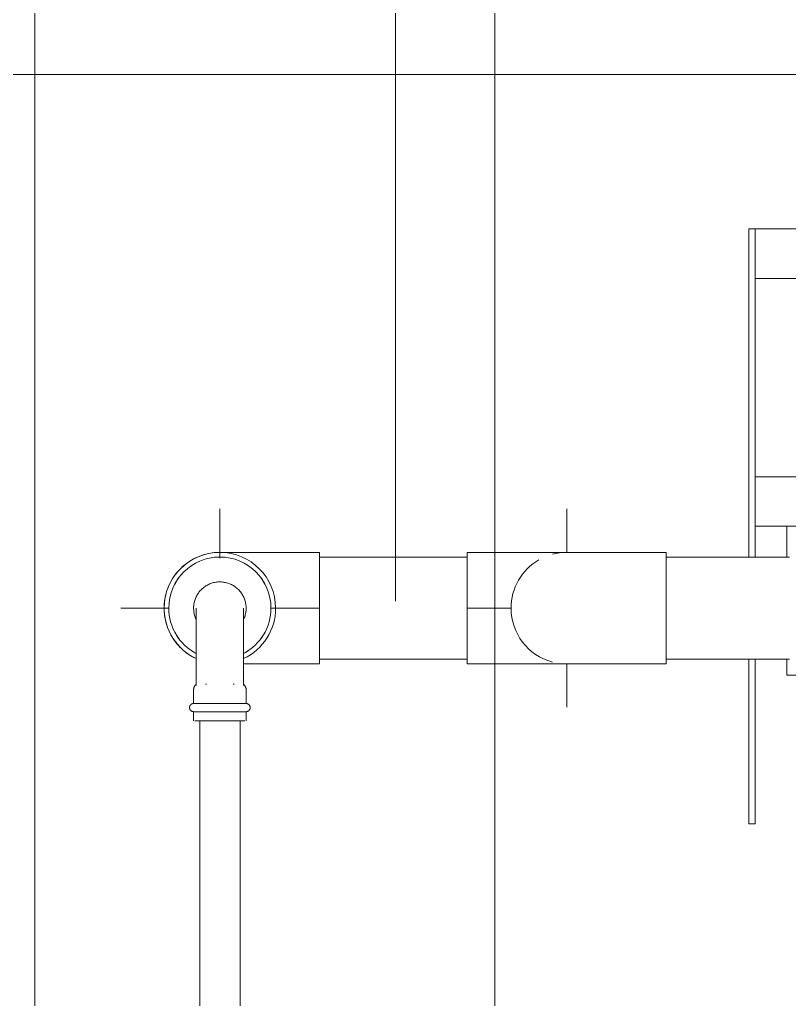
# Model space of a CAD drawing. Header units: inches. Extents: x -3299 to -2222, y -94 to 482.
# Drawn here: x -2599.18 to -2568.12, y 301.7 to 341.21 of the extents above; entities that cross this region are included whole.
import ezdxf

# ---------------------------------------------------------------- set-up
doc = ezdxf.new("R2010")
doc.units = ezdxf.units.IN
doc.header["$MEASUREMENT"] = 0
for name, color, linetype, lineweight in [('M-EQPM', 50, 'Continuous', 9), ('P-PIPE', 3, 'Continuous', 9), ('P-PIPE-CNTR', 3, 'Continuous', 9), ('P-PIPE-IDEN', 2, 'Continuous', 9), ('S-GRID', 1, 'Continuous', 9)]:
    doc.layers.add(name, color=color, linetype=linetype, lineweight=lineweight)

# ---------------------------------------------------------------- blocks, each defined once
blk = doc.blocks.new('Digital-Recirc-Valve_Brain_DMC2-BS1-DS-Brainscan_Armstrong - Standard-1360012-PLG_ ROOF LEVEL')
at = {"layer": 'M-EQPM'}
for p, q in [((-39, 12), (-38.75, 12)), ((-39, -1.238), (-39, 12)), ((-38.75, 12), (-17.275, 12)), ((-38.75, 12), (-38.75, 10)), ((-38.75, 10), (-36.75, 10)), ((-38.75, 10), (-38.75, 2)), ((-17.275, 10), (-38.75, 10)), ((-36.75, 2), (-38.75, 2)), ((-38.75, 2), (-27.016, 2)), ((-38.75, 2), (-38.75, 0)), ((-36.336, 0), (-38.75, 0)), ((-38.75, -1.238), (-38.75, 0)), ((-37.475, 0), (-36.336, 0)), ((-37.475, -1.238), (-37.475, 0)), ((-39, -12), (-39, -5.363)), ((-38.75, -12), (-38.75, -5.363)), ((-37.475, -6), (-37.475, -5.361)), ((-36.936, -6), (-37.475, -6)), ((-38.75, -12), (-39, -12))]:
    blk.add_line(p, q, dxfattribs=at)
blk = doc.blocks.new('Elbow - Welded - Generic - Standard-V29-PLG_ ROOF LEVEL')
at = {"layer": 'P-PIPE'}
for p, q in [((-2487.681, 317.476), (-2487.681, 319.726)), ((-2487.681, 315.226), (-2487.681, 317.476))]:
    blk.add_line(p, q, dxfattribs=at)
at = {"layer": 'P-PIPE', "flags": 128}
for points in [[(-2483.666, 319.726), (-2483.669, 319.726), (-2483.679, 319.726), (-2483.695, 319.726), (-2483.717, 319.726), (-2483.746, 319.726), (-2483.781, 319.726), (-2483.822, 319.726), (-2483.87, 319.726), (-2483.923, 319.726), (-2483.983, 319.726), (-2484.048, 319.726), (-2484.12, 319.726), (-2484.197, 319.726), (-2484.279, 319.726), (-2484.367, 319.726), (-2484.46, 319.726), (-2484.559, 319.726), (-2484.662, 319.726), (-2484.771, 319.726), (-2484.884, 319.726), (-2485.001, 319.726), (-2485.123, 319.726), (-2485.249, 319.726), (-2485.378, 319.726), (-2485.512, 319.726), (-2485.649, 319.726), (-2485.789, 319.726), (-2485.932, 319.726), (-2486.078, 319.726), (-2486.226, 319.726), (-2486.377, 319.726), (-2486.53, 319.726), (-2486.685, 319.726), (-2486.841, 319.726), (-2486.999, 319.726), (-2487.158, 319.726), (-2487.317, 319.726), (-2487.478, 319.726), (-2487.638, 319.726), (-2487.681, 319.726)], [(-2487.681, 315.226), (-2487.521, 315.226), (-2487.361, 315.226), (-2487.201, 315.226), (-2487.042, 315.226), (-2486.884, 315.226), (-2486.727, 315.226), (-2486.572, 315.226), (-2486.418, 315.226), (-2486.267, 315.226), (-2486.118, 315.226), (-2485.971, 315.226), (-2485.827, 315.226), (-2485.686, 315.226), (-2485.548, 315.226), (-2485.414, 315.226), (-2485.283, 315.226), (-2485.156, 315.226), (-2485.034, 315.226), (-2484.915, 315.226), (-2484.801, 315.226), (-2484.691, 315.226), (-2484.586, 315.226), (-2484.487, 315.226), (-2484.392, 315.226), (-2484.302, 315.226), (-2484.218, 315.226), (-2484.14, 315.226), (-2484.067, 315.226), (-2484, 315.226), (-2483.939, 315.226), (-2483.883, 315.226), (-2483.834, 315.226), (-2483.791, 315.226), (-2483.755, 315.226), (-2483.724, 315.226), (-2483.7, 315.226), (-2483.682, 315.226), (-2483.671, 315.226), (-2483.666, 315.226), (-2483.666, 315.226)]]:
    blk.add_lwpolyline(points, dxfattribs=at)
at = {"layer": 'P-PIPE'}
for start, end in [(0, 75), (300, 0), (270, 285)]:
    blk.add_arc((-2483.666, 317.476), 2.25, start, end, dxfattribs=at)
blk = doc.blocks.new('Elbow - Welded - Generic - Standard-V36-PLG_ ROOF LEVEL')
at = {"layer": 'P-PIPE'}
for p, q in [((-2581.116, 317.476), (-2581.116, 319.726)), ((-2581.116, 315.226), (-2581.116, 317.476)), ((-2577.076, 315.226), (-2577.1, 315.226))]:
    blk.add_line(p, q, dxfattribs=at)
at = {"layer": 'P-PIPE', "flags": 128}
for points in [[(-2581.116, 319.726), (-2580.955, 319.726), (-2580.795, 319.726), (-2580.635, 319.726), (-2580.476, 319.726), (-2580.318, 319.726), (-2580.161, 319.726), (-2580.006, 319.726), (-2579.852, 319.726), (-2579.701, 319.726), (-2579.552, 319.726), (-2579.405, 319.726), (-2579.261, 319.726), (-2579.12, 319.726), (-2578.983, 319.726), (-2578.848, 319.726), (-2578.718, 319.726), (-2578.591, 319.726), (-2578.468, 319.726), (-2578.349, 319.726), (-2578.235, 319.726), (-2578.125, 319.726), (-2578.021, 319.726), (-2577.921, 319.726), (-2577.826, 319.726), (-2577.737, 319.726), (-2577.653, 319.726), (-2577.574, 319.726), (-2577.501, 319.726), (-2577.434, 319.726), (-2577.373, 319.726), (-2577.318, 319.726), (-2577.269, 319.726), (-2577.226, 319.726), (-2577.189, 319.726), (-2577.158, 319.726), (-2577.134, 319.726), (-2577.117, 319.726), (-2577.105, 319.726), (-2577.1, 319.726)], [(-2577.103, 315.226), (-2577.113, 315.226), (-2577.129, 315.226), (-2577.151, 315.226), (-2577.18, 315.226), (-2577.215, 315.226), (-2577.256, 315.226), (-2577.304, 315.226), (-2577.357, 315.226), (-2577.417, 315.226), (-2577.482, 315.226), (-2577.554, 315.226), (-2577.631, 315.226), (-2577.713, 315.226), (-2577.801, 315.226), (-2577.895, 315.226), (-2577.993, 315.226), (-2578.097, 315.226), (-2578.205, 315.226), (-2578.318, 315.226), (-2578.435, 315.226), (-2578.557, 315.226), (-2578.683, 315.226), (-2578.813, 315.226), (-2578.946, 315.226), (-2579.083, 315.226), (-2579.223, 315.226), (-2579.366, 315.226), (-2579.512, 315.226), (-2579.661, 315.226), (-2579.811, 315.226), (-2579.964, 315.226), (-2580.119, 315.226), (-2580.275, 315.226), (-2580.433, 315.226), (-2580.592, 315.226), (-2580.752, 315.226), (-2580.912, 315.226), (-2581.072, 315.226), (-2581.116, 315.226)]]:
    blk.add_lwpolyline(points, dxfattribs=at)
blk = doc.blocks.new('Elbow - Welded - Generic - Standard-V37-PLG_ ROOF LEVEL')
at = {"layer": 'P-PIPE'}
for p, q in [((-2587.084, 319.726), (-2587.084, 317.476)), ((-2587.084, 317.476), (-2587.084, 315.226))]:
    blk.add_line(p, q, dxfattribs=at)
at = {"layer": 'P-PIPE', "flags": 128}
for points in [[(-2593.35, 317.476), (-2593.348, 317.566), (-2593.343, 317.655), (-2593.334, 317.745), (-2593.321, 317.834), (-2593.305, 317.923), (-2593.285, 318.01), (-2593.262, 318.097), (-2593.236, 318.183), (-2593.206, 318.268), (-2593.172, 318.352), (-2593.136, 318.434), (-2593.096, 318.515), (-2593.053, 318.594), (-2593.006, 318.671), (-2592.957, 318.746), (-2592.905, 318.819), (-2592.85, 318.89), (-2592.792, 318.959), (-2592.731, 319.026), (-2592.668, 319.09), (-2592.602, 319.151), (-2592.534, 319.21), (-2592.463, 319.266), (-2592.39, 319.319), (-2592.316, 319.369), (-2592.239, 319.416), (-2592.16, 319.46), (-2592.08, 319.501), (-2591.998, 319.538), (-2591.915, 319.573), (-2591.831, 319.604), (-2591.745, 319.631), (-2591.658, 319.655), (-2591.571, 319.676), (-2591.482, 319.693), (-2591.393, 319.706), (-2591.304, 319.716), (-2591.214, 319.723), (-2591.124, 319.726), (-2591.1, 319.726)], [(-2591.1, 319.726), (-2591.097, 319.726), (-2591.087, 319.726), (-2591.071, 319.726), (-2591.049, 319.726), (-2591.02, 319.726), (-2590.985, 319.726), (-2590.944, 319.726), (-2590.896, 319.726), (-2590.843, 319.726), (-2590.783, 319.726), (-2590.717, 319.726), (-2590.646, 319.726), (-2590.569, 319.726), (-2590.487, 319.726), (-2590.399, 319.726), (-2590.305, 319.726), (-2590.207, 319.726), (-2590.103, 319.726), (-2589.995, 319.726), (-2589.882, 319.726), (-2589.765, 319.726), (-2589.643, 319.726), (-2589.517, 319.726), (-2589.387, 319.726), (-2589.254, 319.726), (-2589.117, 319.726), (-2588.977, 319.726), (-2588.834, 319.726), (-2588.688, 319.726), (-2588.539, 319.726), (-2588.389, 319.726), (-2588.236, 319.726), (-2588.081, 319.726), (-2587.924, 319.726), (-2587.767, 319.726), (-2587.608, 319.726), (-2587.448, 319.726), (-2587.288, 319.726), (-2587.128, 319.726), (-2587.084, 319.726)], [(-2592.058, 315.44), (-2592.139, 315.48), (-2592.218, 315.523), (-2592.295, 315.569), (-2592.37, 315.619), (-2592.444, 315.671), (-2592.515, 315.726), (-2592.584, 315.784), (-2592.65, 315.845), (-2592.714, 315.908), (-2592.775, 315.974), (-2592.834, 316.042), (-2592.89, 316.113), (-2592.943, 316.185), (-2592.993, 316.26), (-2593.04, 316.337), (-2593.084, 316.415), (-2593.125, 316.495), (-2593.163, 316.577), (-2593.197, 316.66), (-2593.228, 316.745), (-2593.256, 316.831), (-2593.28, 316.917), (-2593.3, 317.005), (-2593.317, 317.093), (-2593.331, 317.182), (-2593.341, 317.272), (-2593.347, 317.361), (-2593.35, 317.451), (-2593.35, 317.476)], [(-2587.084, 315.226), (-2587.245, 315.226), (-2587.405, 315.226), (-2587.565, 315.226), (-2587.724, 315.226), (-2587.882, 315.226), (-2588.039, 315.226), (-2588.194, 315.226), (-2588.347, 315.226), (-2588.499, 315.226), (-2588.648, 315.226), (-2588.795, 315.226), (-2588.939, 315.226), (-2589.08, 315.226), (-2589.217, 315.226), (-2589.352, 315.226), (-2589.482, 315.226), (-2589.609, 315.226), (-2589.732, 315.226), (-2589.851, 315.226), (-2589.965, 315.226), (-2590.075, 315.226), (-2590.15, 315.226)]]:
    blk.add_lwpolyline(points, dxfattribs=at)
at = {"layer": 'P-PIPE'}
for start, end in [(0, 180), (180, 244.8373), (295.1627, 0)]:
    blk.add_arc((-2591.1, 317.476), 2.25, start, end, dxfattribs=at)
blk = doc.blocks.new('Victaulic-VicPress316-Elbow 90-45deg Style P568_P571 - Standard-V56-PLG_ ROOF LEVEL')
at = {"layer": 'P-PIPE'}
for p, q in [((-2592.05, 315.46), (-2592.05, 314.358)), ((-2590.15, 314.361), (-2590.15, 315.46)), ((-2592.159, 314.187), (-2592.159, 313.63)), ((-2591.641, 314.405), (-2591.679, 314.405)), ((-2590.521, 314.405), (-2590.559, 314.405)), ((-2590.041, 313.63), (-2590.041, 314.187)), ((-2591.1, 313.63), (-2592.107, 313.63)), ((-2590.093, 313.63), (-2591.1, 313.63)), ((-2592.159, 313.301), (-2592.159, 312.926)), ((-2591.1, 313.301), (-2592.107, 313.301)), ((-2590.093, 313.301), (-2591.1, 313.301)), ((-2590.041, 312.926), (-2590.041, 313.301)), ((-2592.107, 312.926), (-2591.1, 312.926)), ((-2591.1, 312.926), (-2590.093, 312.926))]:
    blk.add_line(p, q, dxfattribs=at)
at = {"layer": 'P-PIPE', "flags": 128}
for points in [[(-2591.1, 318.535), (-2591.142, 318.534), (-2591.185, 318.531), (-2591.227, 318.527), (-2591.269, 318.521), (-2591.31, 318.514), (-2591.352, 318.504), (-2591.393, 318.493), (-2591.433, 318.481), (-2591.473, 318.467), (-2591.512, 318.451), (-2591.551, 318.434), (-2591.589, 318.415), (-2591.626, 318.395), (-2591.662, 318.373), (-2591.698, 318.35), (-2591.732, 318.325), (-2591.766, 318.299), (-2591.798, 318.272), (-2591.83, 318.243), (-2591.86, 318.213), (-2591.889, 318.182), (-2591.916, 318.15), (-2591.943, 318.117), (-2591.967, 318.083), (-2591.991, 318.048), (-2592.013, 318.012), (-2592.034, 317.975), (-2592.053, 317.937), (-2592.071, 317.899), (-2592.087, 317.859), (-2592.102, 317.82), (-2592.115, 317.779), (-2592.126, 317.738), (-2592.136, 317.697), (-2592.144, 317.656), (-2592.15, 317.614), (-2592.155, 317.572), (-2592.158, 317.529), (-2592.159, 317.487), (-2592.159, 317.445), (-2592.156, 317.402), (-2592.153, 317.36), (-2592.147, 317.318), (-2592.14, 317.276), (-2592.131, 317.235), (-2592.121, 317.194), (-2592.109, 317.153), (-2592.095, 317.113), (-2592.08, 317.074), (-2592.063, 317.035), (-2592.05, 317.008)], [(-2590.147, 317.014), (-2590.129, 317.053), (-2590.113, 317.092), (-2590.098, 317.132), (-2590.085, 317.172), (-2590.074, 317.213), (-2590.064, 317.254), (-2590.056, 317.296), (-2590.05, 317.338), (-2590.045, 317.38), (-2590.042, 317.422), (-2590.041, 317.464), (-2590.041, 317.507), (-2590.044, 317.549), (-2590.047, 317.591), (-2590.053, 317.633), (-2590.06, 317.675), (-2590.069, 317.716), (-2590.079, 317.757), (-2590.091, 317.798), (-2590.105, 317.838), (-2590.12, 317.877), (-2590.137, 317.916), (-2590.155, 317.954), (-2590.175, 317.992), (-2590.197, 318.028), (-2590.22, 318.064), (-2590.244, 318.099), (-2590.269, 318.133), (-2590.296, 318.165), (-2590.325, 318.197), (-2590.354, 318.227), (-2590.385, 318.257), (-2590.416, 318.285), (-2590.449, 318.311), (-2590.483, 318.337), (-2590.518, 318.361), (-2590.554, 318.383), (-2590.591, 318.404), (-2590.628, 318.424), (-2590.667, 318.442), (-2590.706, 318.458), (-2590.745, 318.473), (-2590.785, 318.487), (-2590.826, 318.499), (-2590.867, 318.509), (-2590.909, 318.517), (-2590.951, 318.524), (-2590.993, 318.529), (-2591.035, 318.533), (-2591.077, 318.534), (-2591.1, 318.535)], [(-2592.05, 317.476), (-2592.05, 317.474), (-2592.05, 317.469), (-2592.05, 317.461), (-2592.05, 317.45), (-2592.05, 317.435), (-2592.05, 317.418), (-2592.05, 317.397), (-2592.05, 317.373), (-2592.05, 317.346), (-2592.05, 317.317), (-2592.05, 317.284), (-2592.05, 317.248), (-2592.05, 317.209), (-2592.05, 317.168), (-2592.05, 317.124), (-2592.05, 317.077), (-2592.05, 317.027), (-2592.05, 316.975), (-2592.05, 316.921), (-2592.05, 316.864), (-2592.05, 316.805), (-2592.05, 316.744), (-2592.05, 316.681), (-2592.05, 316.616), (-2592.05, 316.549), (-2592.05, 316.481), (-2592.05, 316.41), (-2592.05, 316.338), (-2592.05, 316.265), (-2592.05, 316.191), (-2592.05, 316.115), (-2592.05, 316.038), (-2592.05, 315.961), (-2592.05, 315.882), (-2592.05, 315.803), (-2592.05, 315.723), (-2592.05, 315.643), (-2592.05, 315.563), (-2592.05, 315.482), (-2592.05, 315.46)], [(-2590.15, 315.46), (-2590.15, 315.541), (-2590.15, 315.621), (-2590.15, 315.702), (-2590.15, 315.781), (-2590.15, 315.861), (-2590.15, 315.939), (-2590.15, 316.017), (-2590.15, 316.094), (-2590.15, 316.17), (-2590.15, 316.245), (-2590.15, 316.319), (-2590.15, 316.391), (-2590.15, 316.462), (-2590.15, 316.531), (-2590.15, 316.598), (-2590.15, 316.664), (-2590.15, 316.728), (-2590.15, 316.789), (-2590.15, 316.849), (-2590.15, 316.906), (-2590.15, 316.961), (-2590.15, 317.014), (-2590.15, 317.064), (-2590.15, 317.111), (-2590.15, 317.156), (-2590.15, 317.198), (-2590.15, 317.238), (-2590.15, 317.274), (-2590.15, 317.308), (-2590.15, 317.339), (-2590.15, 317.366), (-2590.15, 317.391), (-2590.15, 317.413), (-2590.15, 317.431), (-2590.15, 317.446), (-2590.15, 317.458), (-2590.15, 317.467), (-2590.15, 317.473), (-2590.15, 317.476), (-2590.15, 317.476)], [(-2592.159, 314.187), (-2592.159, 314.198), (-2592.158, 314.208), (-2592.157, 314.219), (-2592.155, 314.23), (-2592.154, 314.241), (-2592.151, 314.251), (-2592.148, 314.262), (-2592.145, 314.272), (-2592.142, 314.283), (-2592.137, 314.293), (-2592.133, 314.303), (-2592.128, 314.312), (-2592.123, 314.322), (-2592.117, 314.331), (-2592.111, 314.341), (-2592.105, 314.349), (-2592.098, 314.358), (-2592.091, 314.366), (-2592.084, 314.374), (-2592.076, 314.382), (-2592.068, 314.39), (-2592.06, 314.397), (-2592.052, 314.403), (-2592.05, 314.405)], [(-2590.15, 314.405), (-2590.141, 314.398), (-2590.133, 314.391), (-2590.125, 314.384), (-2590.117, 314.376), (-2590.11, 314.368), (-2590.103, 314.36), (-2590.096, 314.351), (-2590.09, 314.342), (-2590.084, 314.333), (-2590.078, 314.324), (-2590.073, 314.314), (-2590.068, 314.305), (-2590.063, 314.295), (-2590.059, 314.284), (-2590.055, 314.274), (-2590.052, 314.264), (-2590.049, 314.253), (-2590.047, 314.243), (-2590.045, 314.232), (-2590.043, 314.221), (-2590.042, 314.21), (-2590.041, 314.2), (-2590.041, 314.189), (-2590.041, 314.187)], [(-2592.159, 313.301), (-2592.166, 313.301), (-2592.172, 313.302), (-2592.179, 313.302), (-2592.185, 313.303), (-2592.192, 313.304), (-2592.198, 313.306), (-2592.204, 313.308), (-2592.211, 313.309), (-2592.217, 313.312), (-2592.223, 313.314), (-2592.229, 313.317), (-2592.235, 313.32), (-2592.241, 313.323), (-2592.246, 313.326), (-2592.252, 313.33), (-2592.257, 313.334), (-2592.262, 313.338), (-2592.267, 313.342), (-2592.272, 313.346), (-2592.277, 313.351), (-2592.281, 313.356), (-2592.286, 313.361), (-2592.29, 313.366), (-2592.294, 313.371), (-2592.297, 313.377), (-2592.301, 313.382), (-2592.304, 313.388), (-2592.307, 313.394), (-2592.31, 313.4), (-2592.312, 313.406), (-2592.315, 313.412), (-2592.317, 313.418), (-2592.318, 313.425), (-2592.32, 313.431), (-2592.321, 313.438), (-2592.322, 313.444), (-2592.323, 313.451), (-2592.323, 313.457), (-2592.323, 313.464), (-2592.323, 313.47), (-2592.323, 313.477), (-2592.322, 313.484), (-2592.322, 313.49), (-2592.321, 313.497), (-2592.319, 313.503), (-2592.318, 313.509), (-2592.316, 313.516), (-2592.314, 313.522), (-2592.311, 313.528), (-2592.309, 313.534), (-2592.306, 313.54), (-2592.303, 313.546), (-2592.299, 313.552), (-2592.296, 313.557), (-2592.292, 313.562), (-2592.288, 313.568), (-2592.284, 313.573), (-2592.279, 313.578), (-2592.275, 313.582), (-2592.27, 313.587), (-2592.265, 313.591), (-2592.26, 313.595), (-2592.255, 313.599), (-2592.249, 313.603), (-2592.244, 313.607), (-2592.238, 313.61), (-2592.232, 313.613), (-2592.226, 313.616), (-2592.22, 313.618), (-2592.214, 313.621), (-2592.208, 313.623), (-2592.202, 313.625), (-2592.195, 313.626), (-2592.189, 313.627), (-2592.182, 313.628), (-2592.176, 313.629), (-2592.169, 313.63), (-2592.163, 313.63), (-2592.159, 313.63)], [(-2591.1, 313.63), (-2591.142, 313.63), (-2591.185, 313.63), (-2591.227, 313.63), (-2591.269, 313.63), (-2591.31, 313.63), (-2591.352, 313.63), (-2591.393, 313.63), (-2591.433, 313.63), (-2591.473, 313.63), (-2591.512, 313.63), (-2591.551, 313.63), (-2591.589, 313.63), (-2591.626, 313.63), (-2591.662, 313.63), (-2591.698, 313.63), (-2591.732, 313.63), (-2591.766, 313.63), (-2591.798, 313.63), (-2591.83, 313.63), (-2591.86, 313.63), (-2591.889, 313.63), (-2591.916, 313.63), (-2591.943, 313.63), (-2591.967, 313.63), (-2591.991, 313.63), (-2592.013, 313.63), (-2592.034, 313.63), (-2592.053, 313.63), (-2592.071, 313.63), (-2592.087, 313.63), (-2592.102, 313.63), (-2592.115, 313.63), (-2592.126, 313.63), (-2592.136, 313.63), (-2592.144, 313.63), (-2592.15, 313.63), (-2592.155, 313.63), (-2592.158, 313.63), (-2592.159, 313.63), (-2592.159, 313.63)], [(-2592.159, 313.63), (-2592.158, 313.63), (-2592.156, 313.63), (-2592.151, 313.63), (-2592.145, 313.63), (-2592.138, 313.63), (-2592.129, 313.63), (-2592.118, 313.63), (-2592.105, 313.63)], [(-2590.041, 313.63), (-2590.042, 313.63), (-2590.044, 313.63), (-2590.049, 313.63), (-2590.054, 313.63), (-2590.062, 313.63), (-2590.071, 313.63), (-2590.082, 313.63), (-2590.095, 313.63), (-2590.109, 313.63), (-2590.125, 313.63), (-2590.142, 313.63), (-2590.161, 313.63), (-2590.181, 313.63), (-2590.203, 313.63), (-2590.226, 313.63), (-2590.251, 313.63), (-2590.277, 313.63), (-2590.304, 313.63), (-2590.332, 313.63), (-2590.362, 313.63), (-2590.393, 313.63), (-2590.425, 313.63), (-2590.458, 313.63), (-2590.493, 313.63), (-2590.528, 313.63), (-2590.564, 313.63), (-2590.601, 313.63), (-2590.639, 313.63), (-2590.677, 313.63), (-2590.716, 313.63), (-2590.756, 313.63), (-2590.796, 313.63), (-2590.837, 313.63), (-2590.878, 313.63), (-2590.92, 313.63), (-2590.962, 313.63), (-2591.004, 313.63), (-2591.046, 313.63), (-2591.089, 313.63), (-2591.1, 313.63)], [(-2590.098, 313.63), (-2590.085, 313.63), (-2590.074, 313.63), (-2590.064, 313.63), (-2590.056, 313.63), (-2590.05, 313.63), (-2590.045, 313.63), (-2590.042, 313.63), (-2590.041, 313.63), (-2590.041, 313.63)], [(-2590.041, 313.63), (-2590.034, 313.63), (-2590.028, 313.63), (-2590.021, 313.629), (-2590.015, 313.628), (-2590.008, 313.627), (-2590.002, 313.625), (-2589.996, 313.624), (-2589.989, 313.622), (-2589.983, 313.62), (-2589.977, 313.617), (-2589.971, 313.614), (-2589.965, 313.612), (-2589.959, 313.608), (-2589.954, 313.605), (-2589.948, 313.601), (-2589.943, 313.598), (-2589.938, 313.594), (-2589.933, 313.589), (-2589.928, 313.585), (-2589.923, 313.58), (-2589.918, 313.575), (-2589.914, 313.57), (-2589.91, 313.565), (-2589.906, 313.56), (-2589.903, 313.555), (-2589.899, 313.549), (-2589.896, 313.543), (-2589.893, 313.537), (-2589.89, 313.531), (-2589.888, 313.525), (-2589.885, 313.519), (-2589.883, 313.513), (-2589.882, 313.506), (-2589.88, 313.5), (-2589.879, 313.494), (-2589.878, 313.487), (-2589.877, 313.481), (-2589.877, 313.474), (-2589.876, 313.467), (-2589.877, 313.461), (-2589.877, 313.454), (-2589.877, 313.448), (-2589.878, 313.441), (-2589.879, 313.435), (-2589.881, 313.428), (-2589.882, 313.422), (-2589.884, 313.416), (-2589.886, 313.409), (-2589.889, 313.403), (-2589.891, 313.397), (-2589.894, 313.391), (-2589.897, 313.385), (-2589.901, 313.38), (-2589.904, 313.374), (-2589.908, 313.369), (-2589.912, 313.364), (-2589.916, 313.359), (-2589.921, 313.354), (-2589.925, 313.349), (-2589.93, 313.344), (-2589.935, 313.34), (-2589.94, 313.336), (-2589.945, 313.332), (-2589.951, 313.328), (-2589.956, 313.325), (-2589.962, 313.321), (-2589.968, 313.318), (-2589.974, 313.316), (-2589.98, 313.313), (-2589.986, 313.311), (-2589.992, 313.309), (-2589.998, 313.307), (-2590.005, 313.305), (-2590.011, 313.304), (-2590.018, 313.303), (-2590.024, 313.302), (-2590.031, 313.301), (-2590.037, 313.301), (-2590.041, 313.301)], [(-2592.102, 313.301), (-2592.115, 313.301), (-2592.126, 313.301), (-2592.136, 313.301), (-2592.144, 313.301), (-2592.15, 313.301), (-2592.155, 313.301), (-2592.158, 313.301), (-2592.159, 313.301), (-2592.159, 313.301)], [(-2592.159, 313.301), (-2592.158, 313.301), (-2592.156, 313.301), (-2592.151, 313.301), (-2592.145, 313.301), (-2592.138, 313.301), (-2592.129, 313.301), (-2592.118, 313.301), (-2592.105, 313.301), (-2592.091, 313.301), (-2592.075, 313.301), (-2592.058, 313.301), (-2592.039, 313.301), (-2592.019, 313.301), (-2591.997, 313.301), (-2591.974, 313.301), (-2591.949, 313.301), (-2591.923, 313.301), (-2591.896, 313.301), (-2591.868, 313.301), (-2591.838, 313.301), (-2591.807, 313.301), (-2591.775, 313.301), (-2591.742, 313.301), (-2591.707, 313.301), (-2591.672, 313.301), (-2591.636, 313.301), (-2591.599, 313.301), (-2591.561, 313.301), (-2591.523, 313.301), (-2591.484, 313.301), (-2591.444, 313.301), (-2591.404, 313.301), (-2591.363, 313.301), (-2591.322, 313.301), (-2591.28, 313.301), (-2591.238, 313.301), (-2591.196, 313.301), (-2591.154, 313.301), (-2591.111, 313.301), (-2591.1, 313.301)], [(-2591.1, 313.301), (-2591.058, 313.301), (-2591.015, 313.301), (-2590.973, 313.301), (-2590.931, 313.301), (-2590.89, 313.301), (-2590.848, 313.301), (-2590.807, 313.301), (-2590.767, 313.301), (-2590.727, 313.301), (-2590.688, 313.301), (-2590.649, 313.301), (-2590.611, 313.301), (-2590.574, 313.301), (-2590.537, 313.301), (-2590.502, 313.301), (-2590.468, 313.301), (-2590.434, 313.301), (-2590.402, 313.301), (-2590.37, 313.301), (-2590.34, 313.301), (-2590.311, 313.301), (-2590.284, 313.301), (-2590.257, 313.301), (-2590.232, 313.301), (-2590.209, 313.301), (-2590.187, 313.301), (-2590.166, 313.301), (-2590.147, 313.301), (-2590.129, 313.301), (-2590.113, 313.301), (-2590.098, 313.301), (-2590.085, 313.301), (-2590.074, 313.301), (-2590.064, 313.301), (-2590.056, 313.301), (-2590.05, 313.301), (-2590.045, 313.301), (-2590.042, 313.301), (-2590.041, 313.301), (-2590.041, 313.301)], [(-2590.041, 313.301), (-2590.042, 313.301), (-2590.044, 313.301), (-2590.049, 313.301), (-2590.054, 313.301), (-2590.062, 313.301), (-2590.071, 313.301), (-2590.082, 313.301), (-2590.095, 313.301)]]:
    blk.add_lwpolyline(points, dxfattribs=at)
blk = doc.blocks.new('Transition - Generic - Plumbing-CW-1197259-PLG_ ROOF LEVEL')
at = {"layer": 'P-PIPE'}
for start, end in [(0, 180), (180, 241.8744), (298.1256, 0)]:
    blk.add_arc((-2591.1, 317.476), 2.062, start, end, dxfattribs=at)

msp = doc.modelspace()

# ---------------------------------------------------------------- linework, layer by layer
at = {"layer": 'P-PIPE'}
for p, q in [((-2581.116, 319.538), (-2587.084, 319.538)), ((-2568.116, 319.538), (-2573.084, 319.538)), ((-2587.084, 315.413), (-2581.116, 315.413)), ((-2573.084, 315.413), (-2568.116, 315.413)), ((-2591.912, 312.926), (-2591.912, 277.55)), ((-2590.287, 277.55), (-2590.287, 312.926))]:
    msp.add_line(p, q, dxfattribs=at)
for centre, radius, start, end in [((-2591.1, 317.476), 2.063, 113.0558, 123.9088), ((-2591.1, 317.476), 2.062, 84.3858, 95.6142), ((-2591.1, 318.507), 1.031, 82.2959, 90), ((-2591.1, 317.476), 2.063, 56.0912, 66.9442), ((-2591.1, 317.476), 2.063, 142.8035, 152.0149), ((-2591.1, 317.476), 2.062, 27.9851, 37.1965), ((-2591.1, 317.476), 2.063, 207.9851, 217.1965), ((-2591.1, 317.476), 2.063, 322.8035, 332.0149), ((-2591.1, 317.476), 2.062, 236.0912, 242.3636), ((-2591.1, 317.476), 2.062, 297.6364, 303.9088)]:
    msp.add_arc(centre, radius, start, end, dxfattribs=at)
at = {"layer": 'P-PIPE-CNTR'}
for p, q in [((-2591.1, 319.486), (-2591.1, 321.476)), ((-2577.1, 319.726), (-2577.1, 321.476)), ((-2595.1, 317.476), (-2593.162, 317.476)), ((-2589.037, 317.476), (-2587.1, 317.476)), ((-2581.1, 317.476), (-2579.35, 317.476)), ((-2577.1, 313.476), (-2577.1, 315.226))]:
    msp.add_line(p, q, dxfattribs=at)
at = {"layer": 'P-PIPE-IDEN'}
for p, q in [((-2584.018, 317.752), (-2584.018, 376.307)), ((-2598.564, 297.754), (-2598.564, 366.517))]:
    msp.add_line(p, q, dxfattribs=at)
at = {"layer": 'S-GRID'}
for p, q in [((-2580, 469.687), (-2580, -82.206)), ((-3286.996, 339), (-2262.383, 339))]:
    msp.add_line(p, q, dxfattribs=at)

# ---------------------------------------------------------------- block references
at = {"layer": 'M-EQPM'}
msp.add_blockref('Digital-Recirc-Valve_Brain_DMC2-BS1-DS-Brainscan_Armstrong - Standard-1360012-PLG_ ROOF LEVEL', (-2530.75, 320.776), dxfattribs=at)
at = {"layer": 'P-PIPE'}
for name in ['Elbow - Welded - Generic - Standard-V37-PLG_ ROOF LEVEL', 'Elbow - Welded - Generic - Standard-V36-PLG_ ROOF LEVEL', 'Transition - Generic - Plumbing-CW-1197259-PLG_ ROOF LEVEL', 'Victaulic-VicPress316-Elbow 90-45deg Style P568_P571 - Standard-V56-PLG_ ROOF LEVEL']:
    msp.add_blockref(name, (0, 0), dxfattribs=at)
at = {"layer": 'P-PIPE', "rotation": 180}
msp.add_blockref('Elbow - Welded - Generic - Standard-V29-PLG_ ROOF LEVEL', (-5060.766, 634.951), dxfattribs=at)

doc.saveas('drawing.dxf')
